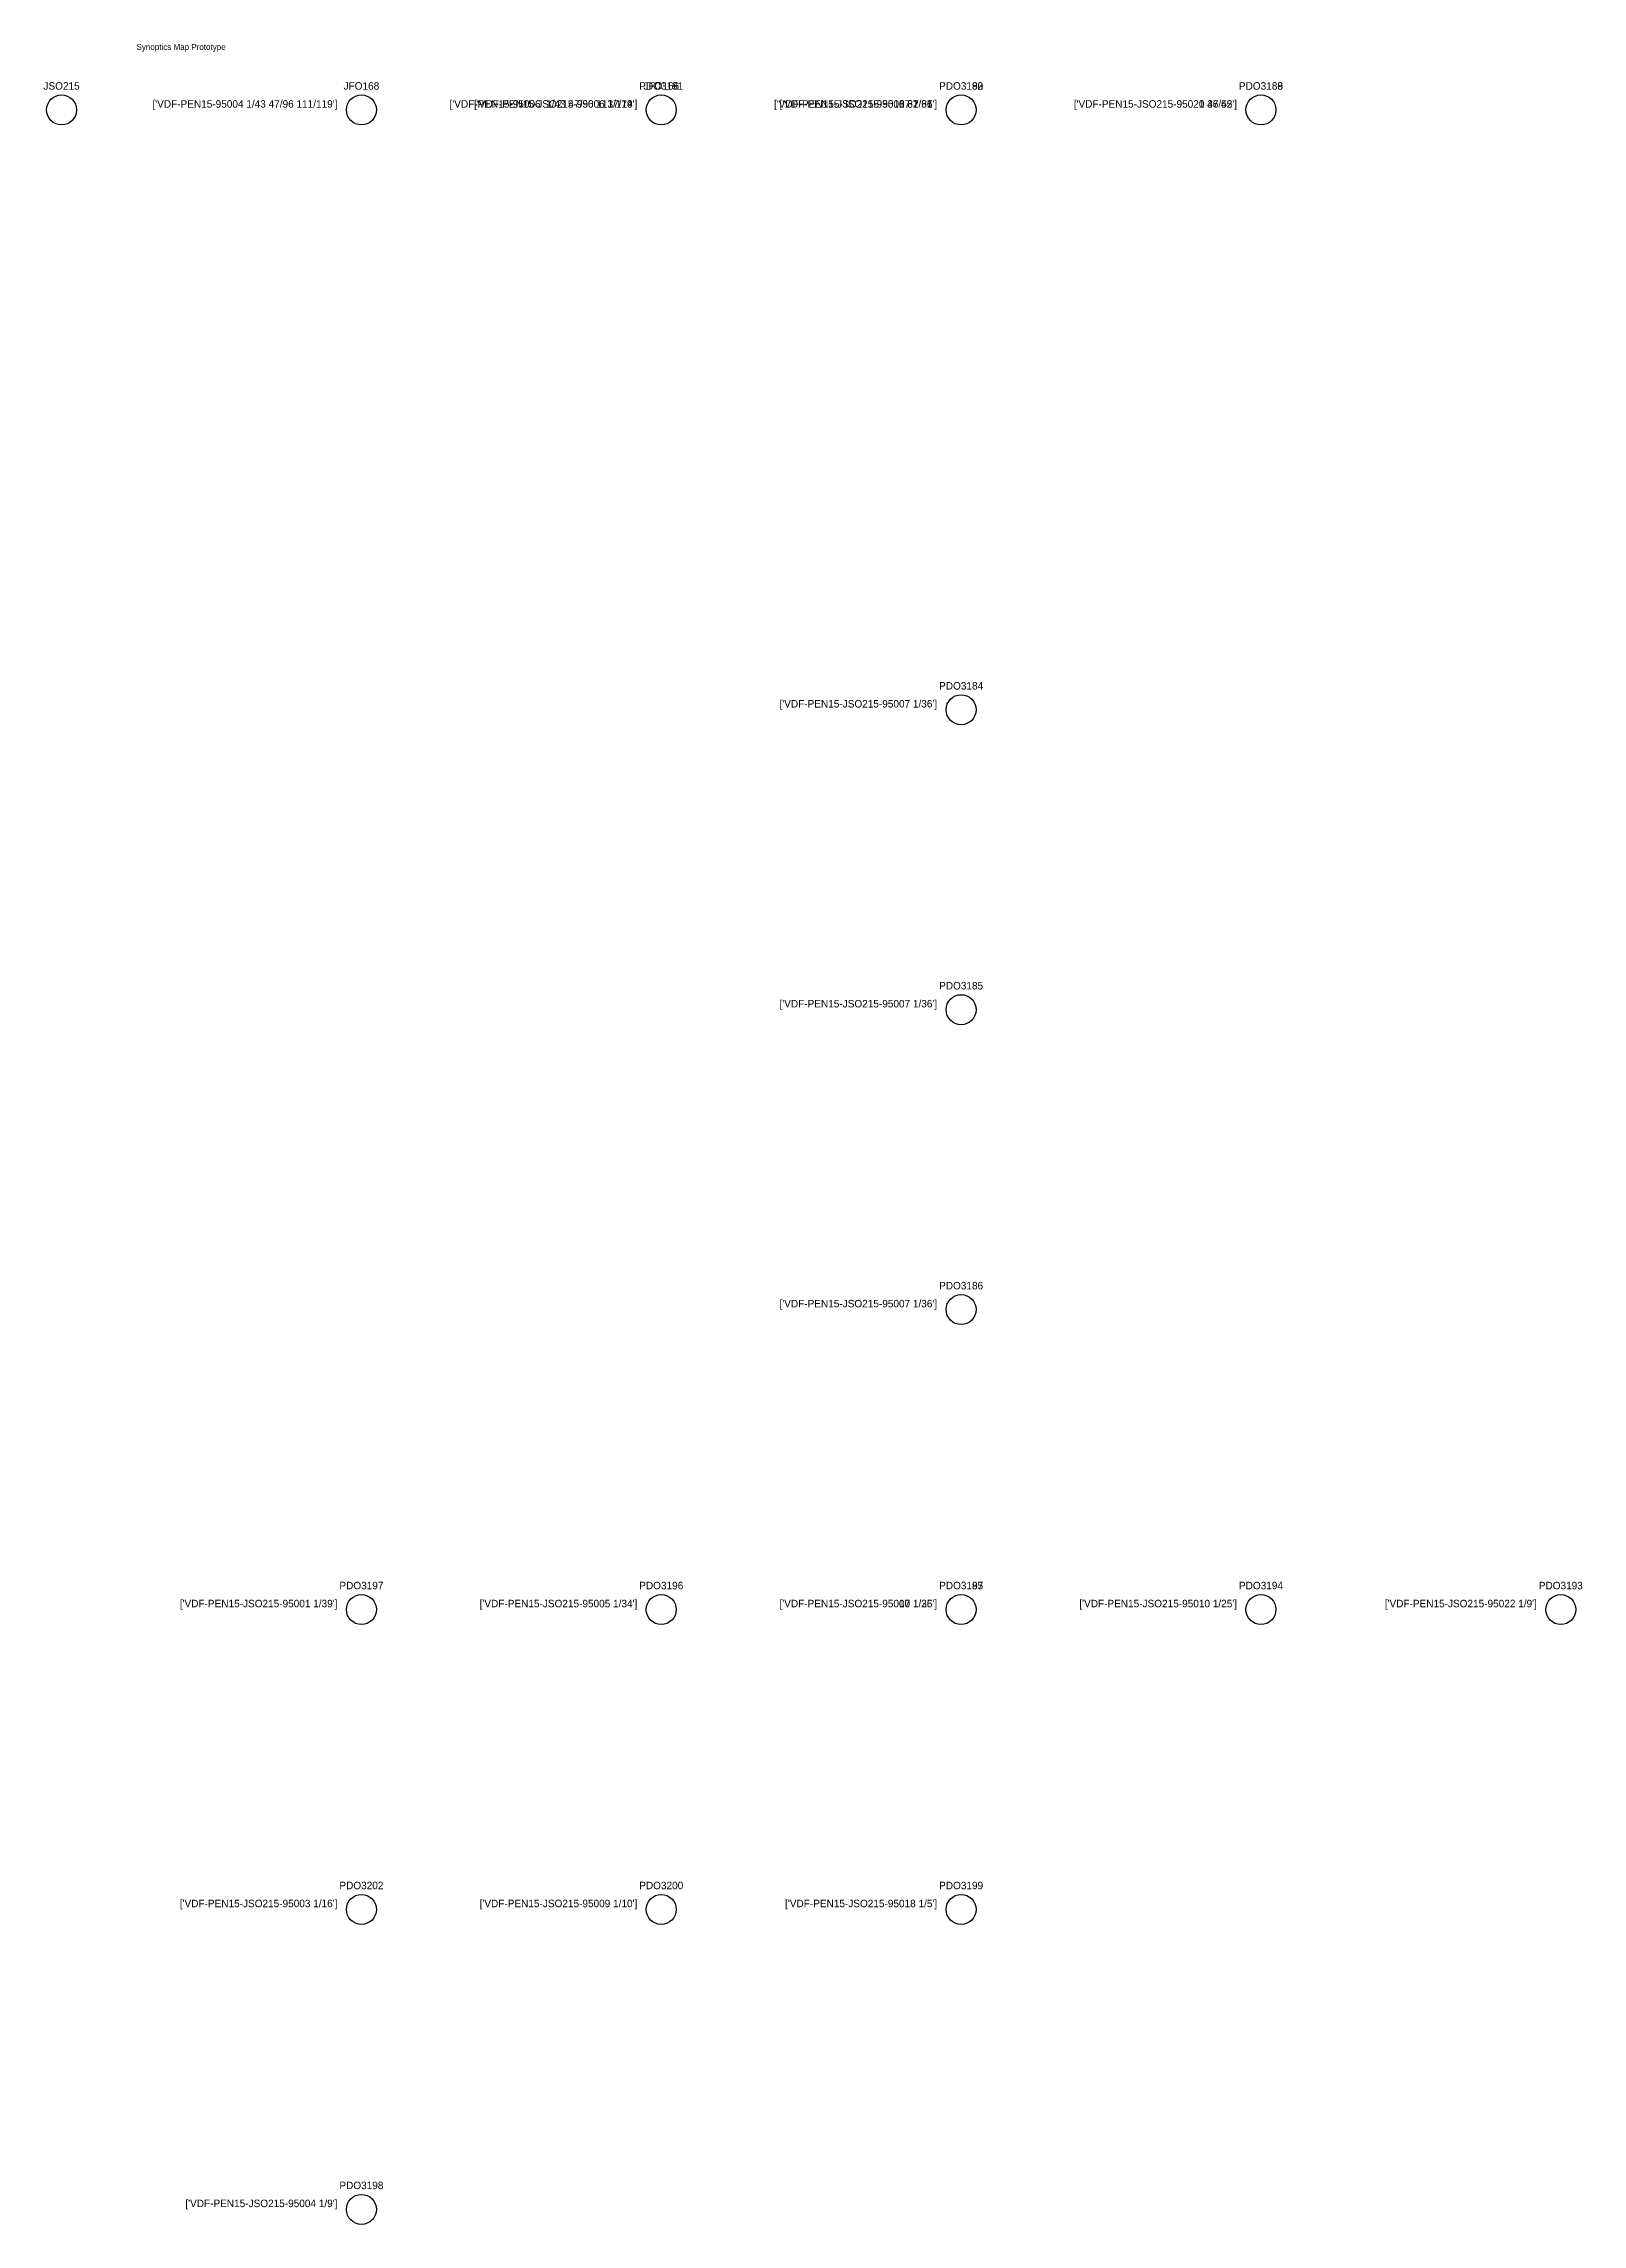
# Model space of a CAD drawing. Header units: metres. Extents: x -6 to 507, y -705 to 22.
import ezdxf
from ezdxf.enums import TextEntityAlignment as Align

# ---------------------------------------------------------------- set-up
doc = ezdxf.new("R2010")
doc.units = ezdxf.units.M
doc.layers.add('SINOP_JSFO', color=30, linetype='Continuous')
doc.layers.add('SINOP_PDO', color=4, linetype='Continuous')

# ---------------------------------------------------------------- blocks, each defined once
blk = doc.blocks.new('JSO')
at = {"layer": 'SINOP_JSFO'}
blk.add_circle((0, 0), 0.5, dxfattribs=at)
blk = doc.blocks.new('PDO')
at = {"layer": 'SINOP_PDO'}
blk.add_circle((0, 0), 0.5, dxfattribs=at)
blk = doc.blocks.new('JFO')
at = {"layer": 'SINOP_JSFO'}
blk.add_circle((0, 0), 0.5, dxfattribs=at)

msp = doc.modelspace()

# ---------------------------------------------------------------- block references
at = {"layer": 'SINOP_JSFO'}
ref = msp.add_blockref('JSO', (0, 0), dxfattribs=dict(at, xscale=10, yscale=10))
ref.add_attrib('TIPO', 'JSO215', dxfattribs={"height": 2.5}).set_placement((0, 8), align=Align.MIDDLE_CENTER)
ref = msp.add_blockref('JFO', (100, 0), dxfattribs=dict(at, xscale=10, yscale=10))
ref.add_attrib('TIPO', 'JFO168', dxfattribs={"height": 2.5}).set_placement((100, 8), align=Align.MIDDLE_CENTER)
ref.add_attrib('CABO', "['VDF-PEN15-95004 1/43 47/96 111/119']", dxfattribs={"height": 2.5}).set_placement((92, 0), align=Align.BOTTOM_RIGHT)
ref = msp.add_blockref('JFO', (200, 0), dxfattribs=dict(at, xscale=10, yscale=10))
ref.add_attrib('TIPO', 'JFO166', dxfattribs={"height": 2.5}).set_placement((200, 8), align=Align.MIDDLE_CENTER)
ref.add_attrib('CABO', "['VDF-PEN15-95006  1/43 47/96 111/119']", dxfattribs={"height": 2.5}).set_placement((192, 0), align=Align.BOTTOM_RIGHT)
at = {"layer": 'SINOP_PDO'}
ref = msp.add_blockref('PDO', (200, 0), dxfattribs=dict(at, xscale=10, yscale=10))
ref.add_attrib('TIPO', 'PDO3191', dxfattribs={"height": 2.5}).set_placement((200, 8), align=Align.MIDDLE_CENTER)
ref.add_attrib('CABO', "['VDF-PEN15-JSO215-95006 37/74']", dxfattribs={"height": 2.5}).set_placement((192, 0), align=Align.BOTTOM_RIGHT)
ref = msp.add_blockref('PDO', (300, 0), dxfattribs=dict(at, xscale=10, yscale=10))
ref.add_attrib('TIPO', 'PDO3190', dxfattribs={"height": 2.5}).set_placement((300, 8), align=Align.MIDDLE_CENTER)
ref.add_attrib('CABO', "['VDF-PEN15-JSO215-95011 37/61']", dxfattribs={"height": 2.5}).set_placement((292, 0), align=Align.BOTTOM_RIGHT)
ref = msp.add_blockref('PDO', (300, 0), dxfattribs=dict(at, xscale=10, yscale=10))
ref.add_attrib('TIPO', 'PDO3192', dxfattribs={"height": 2.5}).set_placement((300, 8), align=Align.MIDDLE_CENTER)
ref.add_attrib('CABO', "['VDF-PEN15-JSO215-95008 62/67']", dxfattribs={"height": 2.5}).set_placement((292, 0), align=Align.BOTTOM_RIGHT)
ref = msp.add_blockref('PDO', (300, 0), dxfattribs=dict(at, xscale=10, yscale=10))
ref.add_attrib('TIPO', 'PDO3182', dxfattribs={"height": 2.5}).set_placement((300, 8), align=Align.MIDDLE_CENTER)
ref.add_attrib('CABO', "['VDF-PEN15-JSO215-95007 1/36']", dxfattribs={"height": 2.5}).set_placement((292, 0), align=Align.BOTTOM_RIGHT)
ref = msp.add_blockref('PDO', (300, 0), dxfattribs=dict(at, xscale=10, yscale=10))
ref.add_attrib('TIPO', 'PDO3183', dxfattribs={"height": 2.5}).set_placement((300, 8), align=Align.MIDDLE_CENTER)
ref.add_attrib('CABO', "['VDF-PEN15-JSO215-95007 1/36']", dxfattribs={"height": 2.5}).set_placement((292, 0), align=Align.BOTTOM_RIGHT)
ref = msp.add_blockref('PDO', (400, 0), dxfattribs=dict(at, xscale=10, yscale=10))
ref.add_attrib('TIPO', 'PDO3188', dxfattribs={"height": 2.5}).set_placement((400, 8), align=Align.MIDDLE_CENTER)
ref.add_attrib('CABO', "['VDF-PEN15-JSO215-95021 37/45']", dxfattribs={"height": 2.5}).set_placement((392, 0), align=Align.BOTTOM_RIGHT)
ref = msp.add_blockref('PDO', (400, 0), dxfattribs=dict(at, xscale=10, yscale=10))
ref.add_attrib('TIPO', 'PDO3189', dxfattribs={"height": 2.5}).set_placement((400, 8), align=Align.MIDDLE_CENTER)
ref.add_attrib('CABO', "['VDF-PEN15-JSO215-95020 46/52']", dxfattribs={"height": 2.5}).set_placement((392, 0), align=Align.BOTTOM_RIGHT)
ref = msp.add_blockref('PDO', (300, -200), dxfattribs=dict(at, xscale=10, yscale=10))
ref.add_attrib('TIPO', 'PDO3184', dxfattribs={"height": 2.5}).set_placement((300, -192), align=Align.MIDDLE_CENTER)
ref.add_attrib('CABO', "['VDF-PEN15-JSO215-95007 1/36']", dxfattribs={"height": 2.5}).set_placement((292, -200), align=Align.BOTTOM_RIGHT)
ref = msp.add_blockref('PDO', (300, -300), dxfattribs=dict(at, xscale=10, yscale=10))
ref.add_attrib('TIPO', 'PDO3185', dxfattribs={"height": 2.5}).set_placement((300, -292), align=Align.MIDDLE_CENTER)
ref.add_attrib('CABO', "['VDF-PEN15-JSO215-95007 1/36']", dxfattribs={"height": 2.5}).set_placement((292, -300), align=Align.BOTTOM_RIGHT)
ref = msp.add_blockref('PDO', (300, -400), dxfattribs=dict(at, xscale=10, yscale=10))
ref.add_attrib('TIPO', 'PDO3186', dxfattribs={"height": 2.5}).set_placement((300, -392), align=Align.MIDDLE_CENTER)
ref.add_attrib('CABO', "['VDF-PEN15-JSO215-95007 1/36']", dxfattribs={"height": 2.5}).set_placement((292, -400), align=Align.BOTTOM_RIGHT)
ref = msp.add_blockref('PDO', (100, -500), dxfattribs=dict(at, xscale=10, yscale=10))
ref.add_attrib('TIPO', 'PDO3197', dxfattribs={"height": 2.5}).set_placement((100, -492), align=Align.MIDDLE_CENTER)
ref.add_attrib('CABO', "['VDF-PEN15-JSO215-95001 1/39']", dxfattribs={"height": 2.5}).set_placement((92, -500), align=Align.BOTTOM_RIGHT)
ref = msp.add_blockref('PDO', (200, -500), dxfattribs=dict(at, xscale=10, yscale=10))
ref.add_attrib('TIPO', 'PDO3196', dxfattribs={"height": 2.5}).set_placement((200, -492), align=Align.MIDDLE_CENTER)
ref.add_attrib('CABO', "['VDF-PEN15-JSO215-95005 1/34']", dxfattribs={"height": 2.5}).set_placement((192, -500), align=Align.BOTTOM_RIGHT)
ref = msp.add_blockref('PDO', (300, -500), dxfattribs=dict(at, xscale=10, yscale=10))
ref.add_attrib('TIPO', 'PDO3187', dxfattribs={"height": 2.5}).set_placement((300, -492), align=Align.MIDDLE_CENTER)
ref.add_attrib('CABO', "['VDF-PEN15-JSO215-95007 1/36']", dxfattribs={"height": 2.5}).set_placement((292, -500), align=Align.BOTTOM_RIGHT)
ref = msp.add_blockref('PDO', (300, -500), dxfattribs=dict(at, xscale=10, yscale=10))
ref.add_attrib('TIPO', 'PDO3195', dxfattribs={"height": 2.5}).set_placement((300, -492), align=Align.MIDDLE_CENTER)
ref.add_attrib('CABO', "['VDF-PEN15-JSO215-95010 1/25']", dxfattribs={"height": 2.5}).set_placement((292, -500), align=Align.BOTTOM_RIGHT)
ref = msp.add_blockref('PDO', (400, -500), dxfattribs=dict(at, xscale=10, yscale=10))
ref.add_attrib('TIPO', 'PDO3194', dxfattribs={"height": 2.5}).set_placement((400, -492), align=Align.MIDDLE_CENTER)
ref.add_attrib('CABO', "['VDF-PEN15-JSO215-95010 1/25']", dxfattribs={"height": 2.5}).set_placement((392, -500), align=Align.BOTTOM_RIGHT)
ref = msp.add_blockref('PDO', (500, -500), dxfattribs=dict(at, xscale=10, yscale=10))
ref.add_attrib('TIPO', 'PDO3193', dxfattribs={"height": 2.5}).set_placement((500, -492), align=Align.MIDDLE_CENTER)
ref.add_attrib('CABO', "['VDF-PEN15-JSO215-95022 1/9']", dxfattribs={"height": 2.5}).set_placement((492, -500), align=Align.BOTTOM_RIGHT)
ref = msp.add_blockref('PDO', (100, -600), dxfattribs=dict(at, xscale=10, yscale=10))
ref.add_attrib('TIPO', 'PDO3202', dxfattribs={"height": 2.5}).set_placement((100, -592), align=Align.MIDDLE_CENTER)
ref.add_attrib('CABO', "['VDF-PEN15-JSO215-95003 1/16']", dxfattribs={"height": 2.5}).set_placement((92, -600), align=Align.BOTTOM_RIGHT)
ref = msp.add_blockref('PDO', (200, -600), dxfattribs=dict(at, xscale=10, yscale=10))
ref.add_attrib('TIPO', 'PDO3200', dxfattribs={"height": 2.5}).set_placement((200, -592), align=Align.MIDDLE_CENTER)
ref.add_attrib('CABO', "['VDF-PEN15-JSO215-95009 1/10']", dxfattribs={"height": 2.5}).set_placement((192, -600), align=Align.BOTTOM_RIGHT)
ref = msp.add_blockref('PDO', (300, -600), dxfattribs=dict(at, xscale=10, yscale=10))
ref.add_attrib('TIPO', 'PDO3199', dxfattribs={"height": 2.5}).set_placement((300, -592), align=Align.MIDDLE_CENTER)
ref.add_attrib('CABO', "['VDF-PEN15-JSO215-95018 1/5']", dxfattribs={"height": 2.5}).set_placement((292, -600), align=Align.BOTTOM_RIGHT)
ref = msp.add_blockref('PDO', (100, -700), dxfattribs=dict(at, xscale=10, yscale=10))
ref.add_attrib('TIPO', 'PDO3198', dxfattribs={"height": 2.5}).set_placement((100, -692), align=Align.MIDDLE_CENTER)
ref.add_attrib('CABO', "['VDF-PEN15-JSO215-95004 1/9']", dxfattribs={"height": 2.5}).set_placement((92, -700), align=Align.BOTTOM_RIGHT)

# ---------------------------------------------------------------- texts
msp.add_text('Synoptics Map Prototype', height=2).set_placement((25, 20))

doc.saveas('drawing.dxf')
